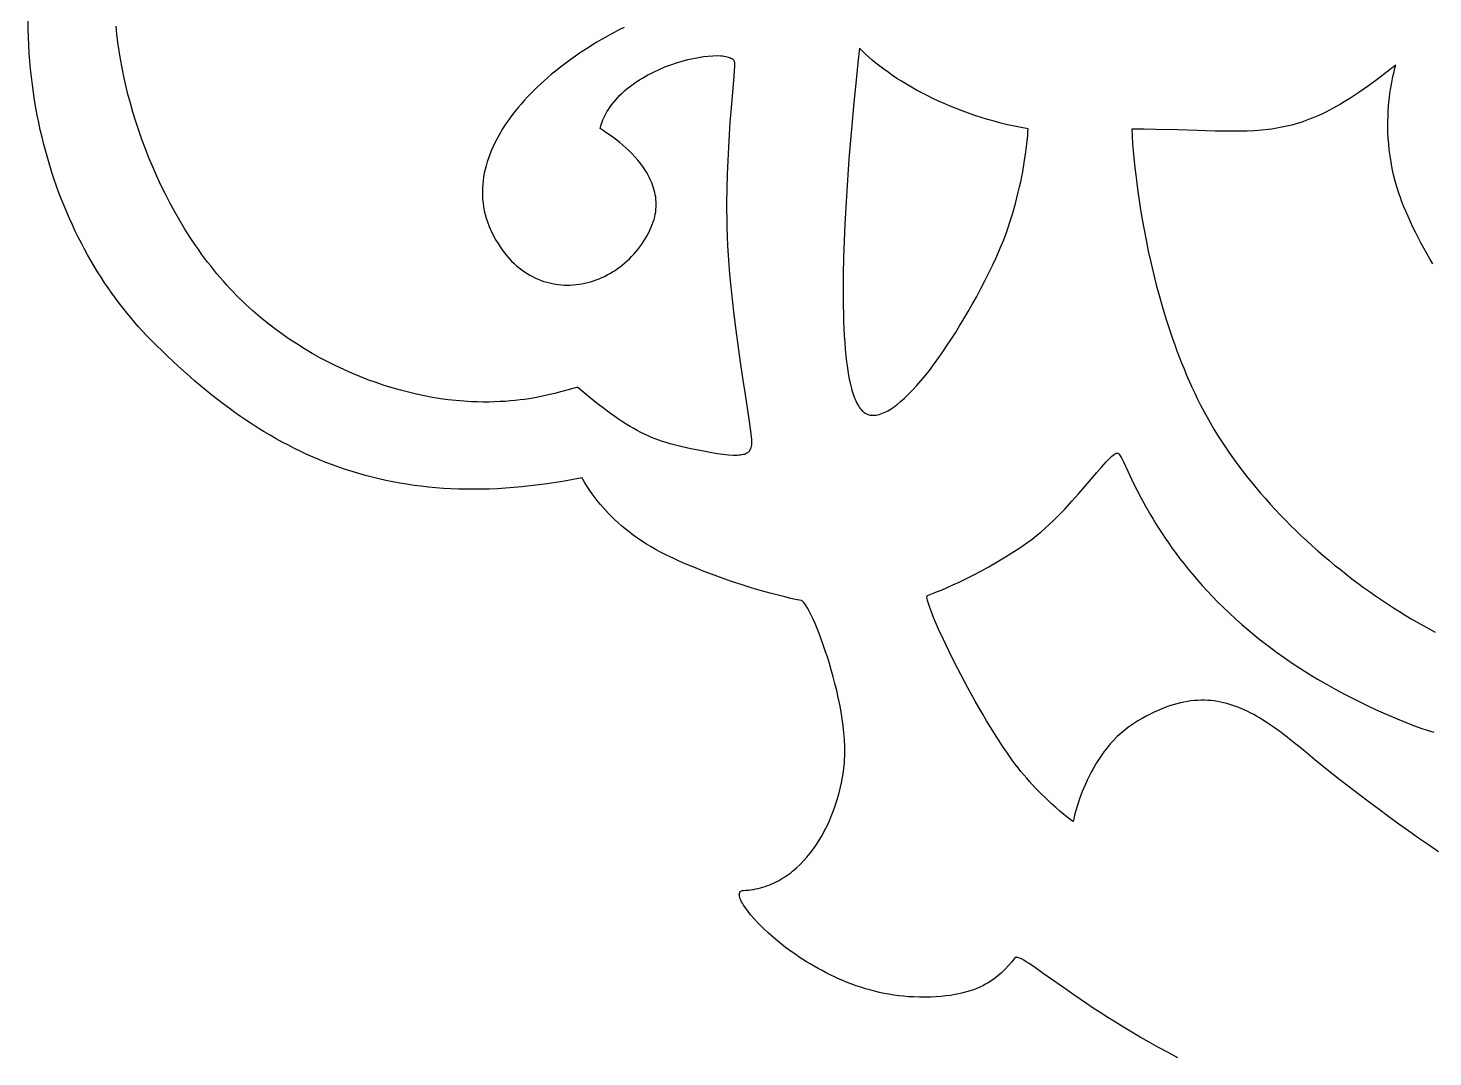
# Model space of a CAD drawing. Extents: x -332 to 348, y -263 to 352.
# Drawn here: x -75.16 to -29.3, y -57.4 to -23.81 of the extents above; entities that cross this region are included whole.
import ezdxf

# ---------------------------------------------------------------- set-up
doc = ezdxf.new("R2010")
doc.units = 0
doc.layers.add('LAYER_1', color=18, linetype='CONTINUOUS')
doc.layers.add('LAYER_2', color=174, linetype='CONTINUOUS')

msp = doc.modelspace()

# ---------------------------------------------------------------- linework, layer by layer
at = {"layer": 'LAYER_1'}
for points in [[(-55.701, -23.784), (-55.853, -23.86), (-56.003, -23.939), (-56.153, -24.019), (-56.301, -24.101), (-56.448, -24.185), (-56.593, -24.271), (-56.736, -24.359), (-56.878, -24.448), (-57.019, -24.538), (-57.157, -24.631), (-57.294, -24.725), (-57.429, -24.82), (-57.561, -24.917), (-57.692, -25.015), (-57.82, -25.115), (-57.946, -25.216), (-58.07, -25.318), (-58.192, -25.422), (-58.31, -25.526), (-58.427, -25.632), (-58.54, -25.739), (-58.651, -25.848), (-58.76, -25.957), (-58.865, -26.067), (-58.967, -26.178), (-59.066, -26.291), (-59.163, -26.404), (-59.256, -26.518), (-59.345, -26.632), (-59.432, -26.748), (-59.514, -26.864), (-59.594, -26.981), (-59.67, -27.099), (-59.742, -27.217), (-59.81, -27.336), (-59.875, -27.455), (-59.935, -27.575), (-59.992, -27.696), (-60.045, -27.816), (-60.093, -27.937), (-60.137, -28.059), (-60.177, -28.181), (-60.213, -28.303), (-60.244, -28.425), (-60.271, -28.547), (-60.293, -28.67), (-60.31, -28.792), (-60.322, -28.915), (-60.33, -29.038), (-60.333, -29.161), (-60.331, -29.283), (-60.323, -29.406), (-60.311, -29.528), (-60.293, -29.65), (-60.27, -29.772), (-60.242, -29.894), (-60.208, -30.015), (-60.168, -30.136), (-60.123, -30.257), (-60.073, -30.377), (-60.016, -30.496), (-59.953, -30.617), (-59.889, -30.734), (-59.821, -30.845), (-59.752, -30.952), (-59.681, -31.053), (-59.607, -31.151), (-59.532, -31.243), (-59.455, -31.331), (-59.376, -31.415), (-59.295, -31.494), (-59.213, -31.568), (-59.129, -31.639), (-59.044, -31.704), (-58.958, -31.766), (-58.87, -31.823), (-58.781, -31.876), (-58.691, -31.925), (-58.601, -31.97), (-58.509, -32.01), (-58.416, -32.047), (-58.323, -32.079), (-58.229, -32.108), (-58.135, -32.132), (-58.04, -32.153), (-57.944, -32.17), (-57.849, -32.183), (-57.753, -32.193), (-57.657, -32.198), (-57.561, -32.201), (-57.465, -32.199), (-57.369, -32.194), (-57.273, -32.185), (-57.177, -32.173), (-57.082, -32.158), (-56.988, -32.139), (-56.893, -32.116), (-56.8, -32.091), (-56.707, -32.062), (-56.615, -32.03), (-56.524, -31.995), (-56.434, -31.956), (-56.345, -31.915), (-56.257, -31.87), (-56.17, -31.823), (-56.085, -31.772), (-56, -31.719), (-55.918, -31.663), (-55.837, -31.604), (-55.757, -31.542), (-55.68, -31.477), (-55.604, -31.41), (-55.53, -31.34), (-55.458, -31.268), (-55.388, -31.193), (-55.32, -31.115), (-55.254, -31.035), (-55.191, -30.953), (-55.13, -30.868), (-55.071, -30.781), (-55.015, -30.691), (-54.962, -30.6), (-54.912, -30.506), (-54.864, -30.41), (-54.819, -30.312), (-54.784, -30.225), (-54.753, -30.14), (-54.727, -30.055), (-54.705, -29.971), (-54.688, -29.888), (-54.674, -29.805), (-54.665, -29.724), (-54.66, -29.643), (-54.658, -29.563), (-54.66, -29.484), (-54.665, -29.406), (-54.674, -29.329), (-54.686, -29.253), (-54.701, -29.178), (-54.719, -29.104), (-54.74, -29.031), (-54.764, -28.958), (-54.79, -28.887), (-54.819, -28.817), (-54.85, -28.748), (-54.883, -28.68), (-54.918, -28.614), (-54.955, -28.548), (-54.994, -28.484), (-55.076, -28.359), (-55.164, -28.238), (-55.257, -28.123), (-55.353, -28.013), (-55.451, -27.908), (-55.551, -27.809), (-55.65, -27.716), (-55.749, -27.628), (-55.846, -27.547), (-55.941, -27.471), (-56.031, -27.402), (-56.116, -27.34), (-56.267, -27.235), (-56.385, -27.157), (-56.489, -27.092), (-56.462, -26.995), (-56.431, -26.901), (-56.395, -26.809), (-56.356, -26.719), (-56.312, -26.631), (-56.265, -26.546), (-56.214, -26.462), (-56.159, -26.38), (-56.101, -26.3), (-56.04, -26.222), (-55.976, -26.146), (-55.909, -26.072), (-55.839, -26), (-55.766, -25.93), (-55.691, -25.862), (-55.613, -25.796), (-55.534, -25.732), (-55.452, -25.67), (-55.369, -25.609), (-55.284, -25.551), (-55.197, -25.495), (-55.109, -25.441), (-55.019, -25.389), (-54.929, -25.338), (-54.837, -25.29), (-54.745, -25.244), (-54.558, -25.157), (-54.37, -25.077), (-54.182, -25.006), (-53.994, -24.942), (-53.809, -24.886), (-53.627, -24.838), (-53.449, -24.797), (-53.277, -24.764), (-53.112, -24.738), (-52.956, -24.72), (-52.808, -24.71), (-52.671, -24.707), (-52.546, -24.712), (-52.488, -24.717), (-52.434, -24.724), (-52.383, -24.733), (-52.335, -24.743), (-52.292, -24.756), (-52.253, -24.77), (-52.217, -24.787), (-52.186, -24.805), (-52.16, -24.825), (-52.138, -24.846), (-52.12, -24.87), (-52.108, -24.896), (-52.104, -24.917), (-52.101, -24.95), (-52.103, -25.053), (-52.112, -25.201), (-52.126, -25.393), (-52.222, -26.531), (-52.249, -26.894), (-52.276, -27.284), (-52.3, -27.697), (-52.322, -28.131), (-52.339, -28.582), (-52.351, -29.048), (-52.357, -29.527), (-52.357, -29.77), (-52.355, -30.015), (-52.349, -30.314), (-52.339, -30.616), (-52.324, -30.922), (-52.306, -31.229), (-52.284, -31.538), (-52.26, -31.847), (-52.232, -32.156), (-52.202, -32.464), (-52.169, -32.77), (-52.135, -33.073), (-52.062, -33.668), (-51.985, -34.243), (-51.907, -34.79), (-51.831, -35.304), (-51.758, -35.777), (-51.635, -36.578), (-51.589, -36.892), (-51.557, -37.141), (-51.547, -37.238), (-51.542, -37.317), (-51.541, -37.375), (-51.546, -37.414), (-51.567, -37.5), (-51.58, -37.542), (-51.598, -37.583), (-51.621, -37.622), (-51.636, -37.64), (-51.654, -37.657), (-51.674, -37.673), (-51.697, -37.689), (-51.723, -37.703), (-51.752, -37.716), (-51.785, -37.727), (-51.823, -37.737), (-51.864, -37.746), (-51.91, -37.752), (-51.96, -37.757), (-52.016, -37.761), (-52.076, -37.762), (-52.142, -37.761), (-52.292, -37.752), (-52.467, -37.734), (-52.669, -37.706), (-52.9, -37.667), (-53.225, -37.605), (-53.527, -37.545), (-53.809, -37.482), (-53.944, -37.449), (-54.075, -37.415), (-54.202, -37.38), (-54.327, -37.343), (-54.449, -37.304), (-54.57, -37.262), (-54.689, -37.218), (-54.806, -37.172), (-54.923, -37.122), (-55.04, -37.069), (-55.157, -37.012), (-55.274, -36.951), (-55.392, -36.887), (-55.512, -36.817), (-55.633, -36.744), (-55.757, -36.665), (-55.883, -36.581), (-56.012, -36.492), (-56.145, -36.397), (-56.282, -36.296), (-56.423, -36.189), (-56.569, -36.076), (-56.877, -35.828), (-57.209, -35.552), (-57.22, -35.547), (-57.239, -35.546), (-57.264, -35.549), (-57.296, -35.554), (-57.379, -35.575), (-57.488, -35.606), (-57.784, -35.69), (-57.969, -35.739), (-58.179, -35.789), (-58.413, -35.84), (-58.671, -35.888), (-58.808, -35.91), (-58.952, -35.931), (-59.101, -35.951), (-59.256, -35.968), (-59.416, -35.984), (-59.583, -35.997), (-59.754, -36.007), (-59.931, -36.015), (-60.114, -36.019), (-60.302, -36.019), (-60.495, -36.016), (-60.694, -36.009), (-60.942, -35.995), (-61.193, -35.973), (-61.447, -35.945), (-61.703, -35.91), (-61.961, -35.868), (-62.221, -35.819), (-62.483, -35.764), (-62.746, -35.702), (-63.009, -35.633), (-63.273, -35.557), (-63.538, -35.474), (-63.803, -35.385), (-64.067, -35.289), (-64.331, -35.186), (-64.595, -35.077), (-64.857, -34.961), (-65.118, -34.838), (-65.377, -34.708), (-65.635, -34.572), (-65.89, -34.429), (-66.142, -34.28), (-66.392, -34.123), (-66.639, -33.961), (-66.883, -33.791), (-67.123, -33.615), (-67.359, -33.432), (-67.591, -33.243), (-67.819, -33.047), (-67.931, -32.947), (-68.041, -32.844), (-68.151, -32.741), (-68.259, -32.635), (-68.366, -32.528), (-68.472, -32.42), (-68.576, -32.309), (-68.678, -32.198), (-68.786, -32.077), (-68.892, -31.954), (-68.997, -31.83), (-69.1, -31.704), (-69.201, -31.577), (-69.301, -31.448), (-69.399, -31.318), (-69.496, -31.186), (-69.591, -31.053), (-69.684, -30.919), (-69.867, -30.646), (-70.042, -30.37), (-70.211, -30.089), (-70.374, -29.805), (-70.531, -29.517), (-70.681, -29.227), (-70.824, -28.934), (-70.961, -28.639), (-71.092, -28.343), (-71.216, -28.046), (-71.333, -27.748), (-71.444, -27.45), (-71.549, -27.152), (-71.647, -26.855), (-71.738, -26.558), (-71.823, -26.264), (-71.901, -25.971), (-71.973, -25.68), (-72.038, -25.392), (-72.096, -25.108), (-72.148, -24.826), (-72.193, -24.549), (-72.232, -24.277), (-72.264, -24.009), (-72.289, -23.746)], [(-29.3, -31.51), (-29.403, -31.338), (-29.503, -31.166), (-29.6, -30.994), (-29.693, -30.821), (-29.784, -30.648), (-29.871, -30.476), (-29.954, -30.304), (-30.035, -30.132), (-30.112, -29.96), (-30.185, -29.789), (-30.255, -29.62), (-30.322, -29.451), (-30.362, -29.343), (-30.4, -29.235), (-30.47, -29.022), (-30.531, -28.809), (-30.584, -28.599), (-30.63, -28.392), (-30.668, -28.187), (-30.7, -27.985), (-30.725, -27.787), (-30.744, -27.593), (-30.758, -27.403), (-30.767, -27.218), (-30.771, -27.037), (-30.771, -26.862), (-30.766, -26.693), (-30.759, -26.529), (-30.748, -26.372), (-30.735, -26.222), (-30.72, -26.079), (-30.703, -25.943), (-30.684, -25.815), (-30.645, -25.584), (-30.605, -25.389), (-30.569, -25.232), (-30.538, -25.116), (-30.51, -25.02), (-30.823, -25.264), (-31.122, -25.49), (-31.407, -25.697), (-31.681, -25.888), (-31.944, -26.061), (-32.072, -26.142), (-32.197, -26.219), (-32.32, -26.293), (-32.442, -26.362), (-32.561, -26.428), (-32.679, -26.491), (-32.795, -26.55), (-32.91, -26.606), (-33.024, -26.658), (-33.136, -26.708), (-33.248, -26.754), (-33.358, -26.798), (-33.468, -26.838), (-33.578, -26.876), (-33.687, -26.911), (-33.795, -26.943), (-33.904, -26.973), (-34.012, -27), (-34.121, -27.026), (-34.23, -27.048), (-34.34, -27.069), (-34.45, -27.087), (-34.56, -27.104), (-34.672, -27.119), (-34.898, -27.142), (-35.13, -27.16), (-35.368, -27.171), (-35.613, -27.177), (-35.867, -27.179), (-36.131, -27.177), (-36.406, -27.172), (-36.992, -27.155), (-37.636, -27.135), (-38.346, -27.116), (-38.729, -27.109), (-39.132, -27.105), (-39.121, -27.323), (-39.103, -27.583), (-39.074, -27.932), (-39.031, -28.363), (-39.004, -28.606), (-38.971, -28.867), (-38.935, -29.144), (-38.892, -29.436), (-38.845, -29.742), (-38.792, -30.061), (-38.732, -30.393), (-38.666, -30.735), (-38.594, -31.088), (-38.514, -31.449), (-38.427, -31.819), (-38.332, -32.196), (-38.229, -32.578), (-38.118, -32.966), (-37.997, -33.357), (-37.934, -33.554), (-37.868, -33.751), (-37.8, -33.949), (-37.73, -34.147), (-37.657, -34.345), (-37.582, -34.544), (-37.504, -34.742), (-37.424, -34.94), (-37.341, -35.138), (-37.255, -35.335), (-37.167, -35.532), (-37.076, -35.728), (-36.982, -35.924), (-36.886, -36.118), (-36.783, -36.317), (-36.675, -36.516), (-36.563, -36.714), (-36.448, -36.91), (-36.328, -37.106), (-36.204, -37.301), (-36.076, -37.494), (-35.944, -37.686), (-35.809, -37.877), (-35.671, -38.067), (-35.529, -38.255), (-35.383, -38.441), (-35.235, -38.627), (-35.083, -38.81), (-34.929, -38.992), (-34.771, -39.173), (-34.611, -39.351), (-34.448, -39.528), (-34.282, -39.703), (-34.114, -39.877), (-33.944, -40.048), (-33.771, -40.217), (-33.596, -40.384), (-33.419, -40.549), (-33.241, -40.712), (-33.06, -40.873), (-32.878, -41.031), (-32.694, -41.187), (-32.508, -41.341), (-32.321, -41.492), (-32.133, -41.641), (-31.943, -41.787), (-31.753, -41.931), (-31.561, -42.071), (-31.369, -42.21), (-31.175, -42.345), (-30.981, -42.478), (-30.787, -42.607), (-30.592, -42.734), (-30.396, -42.858), (-30.201, -42.978), (-30.005, -43.096), (-29.809, -43.21), (-29.613, -43.321), (-29.417, -43.429), (-29.222, -43.534)], [(-29.116, -50.702), (-29.441, -50.482), (-29.766, -50.258), (-30.091, -50.03), (-30.414, -49.799), (-30.737, -49.564), (-31.059, -49.327), (-31.38, -49.087), (-31.701, -48.844), (-32.341, -48.353), (-32.549, -48.19), (-32.754, -48.026), (-33.153, -47.699), (-33.541, -47.378), (-33.733, -47.222), (-33.923, -47.07), (-34.112, -46.922), (-34.3, -46.78), (-34.488, -46.644), (-34.677, -46.514), (-34.865, -46.393), (-34.96, -46.335), (-35.055, -46.279), (-35.15, -46.226), (-35.246, -46.175), (-35.342, -46.126), (-35.439, -46.08), (-35.536, -46.037), (-35.634, -45.996), (-35.732, -45.958), (-35.831, -45.924), (-35.93, -45.892), (-36.031, -45.863), (-36.132, -45.838), (-36.234, -45.815), (-36.337, -45.797), (-36.441, -45.781), (-36.546, -45.769), (-36.652, -45.761), (-36.759, -45.757), (-36.867, -45.757), (-36.977, -45.76), (-37.087, -45.768), (-37.199, -45.78), (-37.312, -45.796), (-37.427, -45.816), (-37.543, -45.841), (-37.661, -45.87), (-37.78, -45.904), (-37.901, -45.942), (-38.023, -45.986), (-38.147, -46.034), (-38.273, -46.087), (-38.401, -46.146), (-38.53, -46.209), (-38.661, -46.278), (-38.794, -46.352), (-38.93, -46.432), (-39.067, -46.517), (-39.14, -46.565), (-39.211, -46.614), (-39.28, -46.665), (-39.348, -46.718), (-39.414, -46.772), (-39.479, -46.827), (-39.603, -46.942), (-39.721, -47.061), (-39.833, -47.184), (-39.939, -47.311), (-40.039, -47.44), (-40.134, -47.571), (-40.222, -47.704), (-40.306, -47.837), (-40.384, -47.971), (-40.457, -48.104), (-40.525, -48.236), (-40.588, -48.366), (-40.646, -48.494), (-40.7, -48.619), (-40.749, -48.741), (-40.794, -48.858), (-40.835, -48.971), (-40.904, -49.179), (-40.959, -49.361), (-40.999, -49.511), (-41.026, -49.624), (-41.047, -49.721), (-41.1, -49.682), (-41.249, -49.568), (-41.354, -49.483), (-41.477, -49.381), (-41.615, -49.261), (-41.767, -49.124), (-41.93, -48.97), (-42.103, -48.8), (-42.282, -48.614), (-42.467, -48.412), (-42.56, -48.305), (-42.655, -48.194), (-42.749, -48.08), (-42.843, -47.962), (-42.937, -47.84), (-43.031, -47.715), (-43.123, -47.586), (-43.215, -47.454), (-43.348, -47.255), (-43.48, -47.052), (-43.611, -46.846), (-43.741, -46.636), (-43.869, -46.425), (-43.996, -46.211), (-44.12, -45.997), (-44.243, -45.782), (-44.48, -45.355), (-44.704, -44.935), (-44.914, -44.528), (-45.107, -44.139), (-45.282, -43.773), (-45.436, -43.437), (-45.567, -43.136), (-45.623, -43), (-45.673, -42.875), (-45.716, -42.761), (-45.751, -42.659), (-45.78, -42.57), (-45.801, -42.495), (-45.814, -42.433), (-45.819, -42.387), (-45.818, -42.369), (-45.815, -42.356), (-45.81, -42.346), (-45.803, -42.341), (-45.69, -42.298), (-45.471, -42.21), (-45.325, -42.149), (-45.159, -42.077), (-44.973, -41.993), (-44.768, -41.898), (-44.547, -41.791), (-44.311, -41.672), (-44.062, -41.541), (-43.801, -41.398), (-43.53, -41.242), (-43.251, -41.075), (-42.965, -40.894), (-42.82, -40.8), (-42.674, -40.702), (-42.529, -40.599), (-42.385, -40.492), (-42.244, -40.38), (-42.105, -40.264), (-41.968, -40.144), (-41.833, -40.022), (-41.701, -39.897), (-41.572, -39.771), (-41.445, -39.643), (-41.322, -39.515), (-41.084, -39.259), (-40.859, -39.007), (-40.649, -38.765), (-40.273, -38.324), (-40.111, -38.136), (-39.967, -37.974), (-39.902, -37.905), (-39.841, -37.844), (-39.786, -37.792), (-39.736, -37.75), (-39.691, -37.718), (-39.651, -37.697), (-39.634, -37.69), (-39.617, -37.687), (-39.602, -37.686), (-39.589, -37.689), (-39.571, -37.698), (-39.552, -37.715), (-39.532, -37.74), (-39.51, -37.772), (-39.46, -37.858), (-39.403, -37.972), (-39.259, -38.276), (-39.07, -38.674), (-38.956, -38.904), (-38.827, -39.153), (-38.682, -39.419), (-38.521, -39.702), (-38.434, -39.849), (-38.342, -39.999), (-38.245, -40.153), (-38.144, -40.31), (-38.038, -40.469), (-37.926, -40.632), (-37.809, -40.797), (-37.687, -40.964), (-37.559, -41.134), (-37.425, -41.306), (-37.286, -41.48), (-37.141, -41.655), (-36.989, -41.832), (-36.832, -42.01), (-36.668, -42.189), (-36.497, -42.369), (-36.32, -42.55), (-36.136, -42.732), (-35.945, -42.914), (-35.747, -43.096), (-35.542, -43.278), (-35.33, -43.461), (-35.11, -43.642), (-34.883, -43.824), (-34.648, -44.005), (-34.405, -44.184), (-34.154, -44.363), (-33.895, -44.541), (-33.627, -44.717), (-33.351, -44.892), (-33.067, -45.065), (-32.774, -45.236), (-32.472, -45.405), (-32.161, -45.572), (-31.842, -45.736), (-31.513, -45.898), (-31.174, -46.056), (-30.826, -46.212), (-30.469, -46.365), (-30.101, -46.514), (-29.9, -46.591), (-29.695, -46.663), (-29.486, -46.732), (-29.273, -46.796)]]:
    msp.add_lwpolyline(points, dxfattribs=at)
msp.add_lwpolyline([(-48.018, -24.459), (-48.074, -24.948), (-48.133, -25.511), (-48.206, -26.243), (-48.285, -27.111), (-48.325, -27.586), (-48.364, -28.084), (-48.402, -28.599), (-48.437, -29.128), (-48.47, -29.667), (-48.498, -30.212), (-48.521, -30.759), (-48.539, -31.303), (-48.55, -31.841), (-48.555, -32.369), (-48.554, -32.627), (-48.551, -32.882), (-48.546, -33.132), (-48.539, -33.377), (-48.529, -33.616), (-48.517, -33.849), (-48.502, -34.076), (-48.484, -34.295), (-48.464, -34.507), (-48.441, -34.71), (-48.415, -34.905), (-48.385, -35.091), (-48.353, -35.267), (-48.317, -35.432), (-48.278, -35.588), (-48.236, -35.732), (-48.189, -35.864), (-48.165, -35.925), (-48.139, -35.984), (-48.113, -36.039), (-48.086, -36.091), (-48.058, -36.14), (-48.028, -36.185), (-47.998, -36.227), (-47.967, -36.266), (-47.934, -36.301), (-47.901, -36.332), (-47.867, -36.36), (-47.831, -36.383), (-47.795, -36.403), (-47.757, -36.42), (-47.714, -36.434), (-47.669, -36.444), (-47.623, -36.45), (-47.576, -36.452), (-47.527, -36.45), (-47.477, -36.445), (-47.427, -36.436), (-47.375, -36.423), (-47.322, -36.407), (-47.268, -36.387), (-47.213, -36.363), (-47.157, -36.337), (-47.1, -36.306), (-47.042, -36.273), (-46.983, -36.236), (-46.923, -36.196), (-46.863, -36.153), (-46.802, -36.107), (-46.677, -36.005), (-46.549, -35.891), (-46.419, -35.766), (-46.287, -35.63), (-46.152, -35.484), (-46.016, -35.327), (-45.878, -35.161), (-45.739, -34.985), (-45.599, -34.801), (-45.458, -34.608), (-45.317, -34.408), (-45.175, -34.2), (-45.033, -33.984), (-44.891, -33.762), (-44.75, -33.534), (-44.609, -33.3), (-44.469, -33.061), (-44.331, -32.817), (-44.194, -32.568), (-44.058, -32.315), (-43.925, -32.059), (-43.793, -31.799), (-43.665, -31.536), (-43.568, -31.331), (-43.477, -31.126), (-43.392, -30.921), (-43.311, -30.718), (-43.236, -30.515), (-43.165, -30.315), (-43.099, -30.116), (-43.038, -29.92), (-42.981, -29.728), (-42.929, -29.538), (-42.88, -29.353), (-42.835, -29.171), (-42.794, -28.995), (-42.757, -28.824), (-42.723, -28.658), (-42.692, -28.498), (-42.64, -28.198), (-42.599, -27.927), (-42.567, -27.689), (-42.545, -27.486), (-42.529, -27.322), (-42.52, -27.201), (-42.514, -27.101), (-42.74, -27.059), (-42.964, -27.014), (-43.186, -26.964), (-43.405, -26.91), (-43.623, -26.852), (-43.837, -26.791), (-44.049, -26.726), (-44.258, -26.658), (-44.465, -26.587), (-44.667, -26.513), (-44.867, -26.436), (-45.063, -26.356), (-45.256, -26.274), (-45.444, -26.19), (-45.629, -26.103), (-45.81, -26.014), (-45.986, -25.924), (-46.158, -25.832), (-46.326, -25.738), (-46.489, -25.643), (-46.646, -25.547), (-46.799, -25.45), (-46.947, -25.352), (-47.089, -25.253), (-47.226, -25.154), (-47.357, -25.054), (-47.483, -24.955), (-47.602, -24.855), (-47.716, -24.755), (-47.823, -24.656), (-47.924, -24.557)], close=True, dxfattribs=at)
at = {"layer": 'LAYER_2'}
msp.add_lwpolyline([(-37.624, -57.429), (-37.946, -57.26), (-38.258, -57.091), (-38.56, -56.924), (-38.852, -56.757), (-39.134, -56.593), (-39.405, -56.43), (-39.667, -56.269), (-39.918, -56.111), (-40.159, -55.957), (-40.39, -55.806), (-40.611, -55.659), (-41.023, -55.379), (-41.395, -55.119), (-42.02, -54.675), (-42.273, -54.496), (-42.486, -54.352), (-42.578, -54.293), (-42.66, -54.244), (-42.732, -54.205), (-42.795, -54.176), (-42.848, -54.158), (-42.87, -54.153), (-42.89, -54.151), (-42.908, -54.152), (-42.924, -54.156), (-42.937, -54.162), (-42.947, -54.172), (-43.047, -54.294), (-43.151, -54.415), (-43.263, -54.536), (-43.322, -54.595), (-43.383, -54.654), (-43.447, -54.712), (-43.514, -54.769), (-43.585, -54.824), (-43.659, -54.879), (-43.736, -54.932), (-43.818, -54.983), (-43.903, -55.032), (-43.994, -55.08), (-44.089, -55.125), (-44.189, -55.168), (-44.294, -55.209), (-44.405, -55.247), (-44.522, -55.282), (-44.644, -55.315), (-44.773, -55.344), (-44.908, -55.37), (-45.051, -55.393), (-45.2, -55.412), (-45.356, -55.427), (-45.52, -55.439), (-45.692, -55.447), (-45.872, -55.45), (-46.06, -55.45), (-46.257, -55.444), (-46.419, -55.436), (-46.58, -55.423), (-46.741, -55.406), (-46.9, -55.384), (-47.058, -55.359), (-47.215, -55.329), (-47.371, -55.296), (-47.525, -55.259), (-47.678, -55.218), (-47.829, -55.175), (-47.979, -55.128), (-48.127, -55.078), (-48.273, -55.025), (-48.418, -54.969), (-48.561, -54.911), (-48.701, -54.85), (-48.84, -54.787), (-48.977, -54.722), (-49.112, -54.655), (-49.244, -54.586), (-49.374, -54.515), (-49.502, -54.443), (-49.627, -54.369), (-49.75, -54.294), (-49.87, -54.218), (-49.988, -54.141), (-50.103, -54.063), (-50.215, -53.985), (-50.325, -53.906), (-50.431, -53.826), (-50.635, -53.667), (-50.826, -53.508), (-51.004, -53.35), (-51.169, -53.195), (-51.319, -53.044), (-51.455, -52.898), (-51.575, -52.759), (-51.679, -52.626), (-51.725, -52.563), (-51.767, -52.502), (-51.805, -52.444), (-51.838, -52.388), (-51.867, -52.336), (-51.891, -52.285), (-51.911, -52.238), (-51.926, -52.195), (-51.937, -52.154), (-51.943, -52.117), (-51.944, -52.084), (-51.94, -52.054), (-51.931, -52.029), (-51.917, -52.007), (-51.898, -51.99), (-51.874, -51.977), (-51.844, -51.968), (-51.81, -51.964), (-51.727, -51.96), (-51.646, -51.953), (-51.565, -51.944), (-51.485, -51.932), (-51.406, -51.917), (-51.328, -51.901), (-51.251, -51.882), (-51.175, -51.86), (-51.099, -51.837), (-51.025, -51.811), (-50.951, -51.783), (-50.879, -51.753), (-50.807, -51.72), (-50.736, -51.686), (-50.666, -51.649), (-50.597, -51.611), (-50.529, -51.57), (-50.462, -51.528), (-50.396, -51.483), (-50.331, -51.437), (-50.266, -51.389), (-50.203, -51.339), (-50.08, -51.234), (-49.961, -51.122), (-49.845, -51.003), (-49.734, -50.878), (-49.628, -50.748), (-49.525, -50.611), (-49.427, -50.47), (-49.333, -50.323), (-49.244, -50.171), (-49.159, -50.015), (-49.079, -49.855), (-49.004, -49.691), (-48.933, -49.523), (-48.867, -49.352), (-48.806, -49.177), (-48.749, -49), (-48.698, -48.821), (-48.652, -48.639), (-48.61, -48.455), (-48.574, -48.27), (-48.543, -48.083), (-48.53, -47.987), (-48.52, -47.889), (-48.511, -47.789), (-48.505, -47.687), (-48.501, -47.583), (-48.499, -47.478), (-48.5, -47.371), (-48.502, -47.263), (-48.513, -47.043), (-48.531, -46.819), (-48.556, -46.592), (-48.587, -46.362), (-48.624, -46.132), (-48.667, -45.9), (-48.714, -45.669), (-48.765, -45.44), (-48.821, -45.212), (-48.879, -44.988), (-48.941, -44.768), (-49.004, -44.552), (-49.07, -44.342), (-49.136, -44.139), (-49.204, -43.944), (-49.271, -43.757), (-49.339, -43.58), (-49.405, -43.412), (-49.47, -43.256), (-49.534, -43.113), (-49.595, -42.982), (-49.653, -42.865), (-49.708, -42.762), (-49.759, -42.676), (-49.806, -42.606), (-49.848, -42.553), (-49.867, -42.534), (-49.885, -42.519), (-49.901, -42.509), (-49.915, -42.504), (-50.106, -42.466), (-50.262, -42.431), (-50.454, -42.385), (-50.679, -42.328), (-50.935, -42.261), (-51.218, -42.182), (-51.525, -42.092), (-51.853, -41.99), (-52.199, -41.876), (-52.561, -41.749), (-52.934, -41.611), (-53.125, -41.537), (-53.317, -41.46), (-53.511, -41.38), (-53.706, -41.297), (-53.902, -41.21), (-54.098, -41.12), (-54.294, -41.027), (-54.49, -40.93), (-54.659, -40.842), (-54.822, -40.751), (-54.978, -40.657), (-55.129, -40.56), (-55.273, -40.462), (-55.411, -40.363), (-55.544, -40.262), (-55.67, -40.16), (-55.79, -40.058), (-55.905, -39.956), (-56.014, -39.855), (-56.117, -39.754), (-56.215, -39.654), (-56.306, -39.556), (-56.393, -39.46), (-56.474, -39.366), (-56.55, -39.275), (-56.62, -39.187), (-56.745, -39.022), (-56.849, -38.874), (-56.933, -38.746), (-56.998, -38.641), (-57.043, -38.562), (-57.079, -38.495), (-57.368, -38.55), (-57.654, -38.601), (-57.937, -38.647), (-58.217, -38.689), (-58.494, -38.727), (-58.769, -38.76), (-59.04, -38.788), (-59.308, -38.812), (-59.574, -38.832), (-59.837, -38.848), (-60.097, -38.859), (-60.355, -38.866), (-60.61, -38.868), (-60.862, -38.867), (-61.112, -38.861), (-61.36, -38.851), (-61.605, -38.837), (-61.847, -38.819), (-62.087, -38.797), (-62.325, -38.771), (-62.561, -38.74), (-62.795, -38.706), (-63.026, -38.668), (-63.255, -38.625), (-63.482, -38.579), (-63.707, -38.529), (-63.93, -38.475), (-64.151, -38.417), (-64.37, -38.355), (-64.587, -38.29), (-64.803, -38.22), (-65.016, -38.147), (-65.228, -38.071), (-65.438, -37.99), (-65.647, -37.906), (-65.853, -37.818), (-66.059, -37.727), (-66.262, -37.632), (-66.465, -37.533), (-66.665, -37.431), (-66.865, -37.325), (-67.063, -37.216), (-67.259, -37.104), (-67.455, -36.988), (-67.649, -36.868), (-67.842, -36.745), (-68.033, -36.619), (-68.224, -36.489), (-68.414, -36.357), (-68.602, -36.22), (-68.79, -36.081), (-68.977, -35.938), (-69.162, -35.792), (-69.347, -35.643), (-69.531, -35.491), (-69.715, -35.336), (-69.897, -35.177), (-70.079, -35.016), (-70.26, -34.851), (-70.441, -34.684), (-70.621, -34.513), (-70.801, -34.34), (-70.98, -34.163), (-71.159, -33.984), (-71.292, -33.846), (-71.424, -33.706), (-71.555, -33.562), (-71.684, -33.414), (-71.812, -33.264), (-71.939, -33.11), (-72.064, -32.953), (-72.187, -32.793), (-72.309, -32.63), (-72.429, -32.464), (-72.548, -32.294), (-72.664, -32.122), (-72.779, -31.946), (-72.892, -31.768), (-73.002, -31.586), (-73.111, -31.402), (-73.218, -31.214), (-73.322, -31.024), (-73.424, -30.831), (-73.524, -30.635), (-73.622, -30.436), (-73.717, -30.235), (-73.809, -30.03), (-73.9, -29.823), (-73.987, -29.613), (-74.072, -29.401), (-74.154, -29.186), (-74.234, -28.968), (-74.31, -28.748), (-74.384, -28.525), (-74.455, -28.299), (-74.523, -28.072), (-74.587, -27.841), (-74.649, -27.608), (-74.707, -27.373), (-74.763, -27.135), (-74.814, -26.895), (-74.863, -26.652), (-74.908, -26.408), (-74.95, -26.16), (-74.988, -25.911), (-75.022, -25.659), (-75.053, -25.405), (-75.081, -25.149), (-75.104, -24.891), (-75.124, -24.631), (-75.139, -24.368), (-75.151, -24.104), (-75.159, -23.837), (-75.162, -23.568)], dxfattribs=at)

doc.saveas('drawing.dxf')
